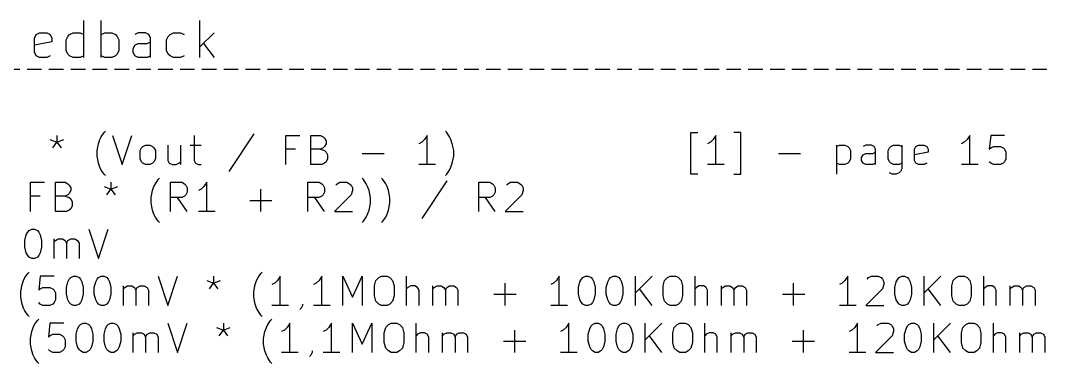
# Model space of a CAD drawing. Header units: millimetres. Extents: x 10 to 287, y -200 to -10.
# Drawn here: x 217.46 to 252.64, y -121.83 to -110.08 of the extents above; entities that cross this region are included whole.
import ezdxf

# ---------------------------------------------------------------- set-up
doc = ezdxf.new("R2010")
doc.units = ezdxf.units.MM
doc.linetypes.add('DASHED', pattern=[0.75, 0.5, -0.25])
doc.layers.add('LIGHTBLUE', color=172, linetype='CONTINUOUS')

msp = doc.modelspace()

# ---------------------------------------------------------------- linework, layer by layer
at = {"layer": 'LIGHTBLUE', "linetype": 'CONTINUOUS'}
for p, q in [((219.6328, -111.3462), (219.6328, -110.0762)), ((220.2375, -111.3462), (220.2375, -110.0762)), ((223.6241, -111.3462), (223.6241, -110.0762)), ((217.9395, -110.681), (217.9999, -110.56)), ((217.9395, -111.1648), (217.9395, -110.681)), ((218.5442, -110.8019), (217.9395, -110.9229)), ((217.9999, -110.56), (218.1209, -110.4996)), ((218.1209, -110.4996), (218.3628, -110.4996)), ((218.3628, -110.4996), (218.4837, -110.56)), ((218.4837, -110.56), (218.5442, -110.681)), ((218.5442, -110.681), (218.5442, -110.8019)), ((219.0281, -110.7415), (219.0885, -110.6205)), ((219.0281, -111.1043), (219.0281, -110.7415)), ((219.0885, -110.6205), (219.149, -110.56)), ((219.149, -110.56), (219.27, -110.4996)), ((219.27, -110.4996), (219.5119, -110.4996)), ((219.5119, -110.4996), (219.6328, -110.56)), ((220.2375, -110.56), (220.3585, -110.4996)), ((220.3585, -110.4996), (220.6004, -110.4996)), ((220.6004, -110.4996), (220.7213, -110.56)), ((220.7213, -110.56), (220.7818, -110.6205)), ((220.7818, -110.6205), (220.8423, -110.7415)), ((220.8423, -110.7415), (220.8423, -111.1043)), ((221.5075, -110.4996), (221.3865, -110.56)), ((221.7494, -110.4996), (221.5075, -110.4996)), ((221.8703, -110.56), (221.7494, -110.4996)), ((221.8099, -110.8624), (221.9308, -110.8019)), ((221.9308, -110.681), (221.8703, -110.56)), ((221.9308, -111.3462), (221.9308, -110.681)), ((222.4751, -110.7415), (222.5355, -110.6205)), ((222.4751, -111.1043), (222.4751, -110.7415)), ((222.5355, -110.6205), (222.596, -110.56)), ((222.596, -110.56), (222.717, -110.4996)), ((222.717, -110.4996), (222.9589, -110.4996)), ((222.9589, -110.4996), (223.0798, -110.56)), ((224.1079, -110.4996), (223.6241, -110.9834)), ((219.0885, -111.2253), (219.0281, -111.1043)), ((220.8423, -111.1043), (220.7818, -111.2253)), ((221.3261, -111.0438), (221.3865, -110.9229)), ((221.3261, -111.1648), (221.3261, -111.0438)), ((221.3865, -110.9229), (221.5075, -110.8624)), ((221.5075, -110.8624), (221.8099, -110.8624)), ((222.5355, -111.2253), (222.4751, -111.1043)), ((223.7451, -110.8624), (224.1079, -111.3462)), ((217.9999, -111.2858), (217.9395, -111.1648)), ((218.1209, -111.3462), (217.9999, -111.2858)), ((218.3628, -111.3462), (218.1209, -111.3462)), ((218.4837, -111.2858), (218.3628, -111.3462)), ((219.149, -111.2858), (219.0885, -111.2253)), ((219.27, -111.3462), (219.149, -111.2858)), ((219.5119, -111.3462), (219.27, -111.3462)), ((219.6328, -111.2858), (219.5119, -111.3462)), ((220.3585, -111.3462), (220.2375, -111.2858)), ((220.6004, -111.3462), (220.3585, -111.3462)), ((220.7213, -111.2858), (220.6004, -111.3462)), ((220.7818, -111.2253), (220.7213, -111.2858)), ((221.3865, -111.2858), (221.3261, -111.1648)), ((221.5075, -111.3462), (221.3865, -111.2858)), ((221.8099, -111.3462), (221.5075, -111.3462)), ((221.9308, -111.2858), (221.8099, -111.3462)), ((222.596, -111.2858), (222.5355, -111.2253)), ((222.717, -111.3462), (222.596, -111.2858)), ((222.9589, -111.3462), (222.717, -111.3462)), ((223.0798, -111.2858), (222.9589, -111.3462)), ((220.2355, -114.0595), (220.3307, -113.9166)), ((220.3307, -113.9166), (220.3784, -113.869)), ((225.4736, -113.9643), (224.6165, -115.25)), ((232.0926, -113.9166), (232.045, -113.869)), ((232.1879, -114.0595), (232.0926, -113.9166)), ((240.4736, -115.3452), (240.4736, -113.9166)), ((240.4736, -113.9166), (240.7117, -113.9166)), ((242.1879, -113.9166), (241.9498, -113.9166)), ((242.1879, -115.3452), (242.1879, -113.9166)), ((218.4736, -114.1547), (218.7117, -114.25)), ((218.5688, -114.4404), (218.7117, -114.25)), ((218.7117, -114.0119), (218.7117, -114.25)), ((218.7117, -114.25), (218.9498, -114.1547)), ((218.7117, -114.25), (218.8546, -114.4404)), ((220.0926, -114.5357), (220.1403, -114.2976)), ((220.1403, -114.2976), (220.1879, -114.1547)), ((220.1879, -114.1547), (220.2355, -114.0595)), ((220.6165, -114.0119), (220.9498, -115.0119)), ((220.9498, -115.0119), (221.2832, -114.0119)), ((223.426, -114.0119), (223.426, -114.869)), ((226.5688, -115.0119), (226.5688, -114.0119)), ((226.5688, -114.0119), (227.045, -114.0119)), ((227.4259, -115.0119), (227.4259, -114.0119)), ((227.4259, -114.0119), (227.7593, -114.0119)), ((227.7593, -114.0119), (227.8545, -114.0595)), ((227.8545, -114.0595), (227.9021, -114.1071)), ((227.9021, -114.1071), (227.9498, -114.2023)), ((227.9498, -114.2976), (227.9021, -114.3928)), ((227.9498, -114.2023), (227.9498, -114.2976)), ((231.2355, -114.25), (231.1402, -114.2976)), ((231.3307, -114.1547), (231.2355, -114.25)), ((231.4259, -114.0119), (231.3307, -114.1547)), ((231.4259, -115.0119), (231.4259, -114.0119)), ((232.2355, -114.1547), (232.1879, -114.0595)), ((232.2831, -114.2976), (232.2355, -114.1547)), ((232.3307, -114.5357), (232.2831, -114.2976)), ((241.1403, -114.25), (241.045, -114.2976)), ((241.2355, -114.1547), (241.1403, -114.25)), ((241.3307, -114.0119), (241.2355, -114.1547)), ((241.3307, -115.0119), (241.3307, -114.0119)), ((249.8547, -114.25), (249.7594, -114.2976)), ((249.9499, -114.1547), (249.8547, -114.25)), ((250.0451, -114.0119), (249.9499, -114.1547)), ((250.0451, -115.0119), (250.0451, -114.0119)), ((250.7594, -114.0119), (250.7118, -114.4881)), ((251.2356, -114.0119), (250.7594, -114.0119)), ((220.0926, -114.7262), (220.0926, -114.5357)), ((221.5688, -114.5357), (221.6164, -114.4404)), ((221.5688, -114.8214), (221.5688, -114.5357)), ((221.6164, -114.4404), (221.6641, -114.3928)), ((221.6641, -114.3928), (221.7593, -114.3452)), ((221.7593, -114.3452), (221.9022, -114.3452)), ((221.9022, -114.3452), (221.9974, -114.3928)), ((221.9974, -114.3928), (222.045, -114.4404)), ((222.045, -114.4404), (222.0926, -114.5357)), ((222.0926, -114.5357), (222.0926, -114.8214)), ((222.5212, -114.3452), (222.5212, -114.869)), ((222.9498, -114.3452), (222.9498, -115.0119)), ((223.2832, -114.3452), (223.6641, -114.3452)), ((226.9022, -114.4881), (226.5688, -114.4881)), ((227.7593, -114.4881), (227.4259, -114.4881)), ((227.8545, -114.4404), (227.7593, -114.4881)), ((227.7593, -114.4881), (227.9021, -114.5357)), ((227.9021, -114.3928), (227.8545, -114.4404)), ((227.9021, -114.5357), (227.9498, -114.5833)), ((227.9498, -114.5833), (227.9974, -114.6785)), ((229.1878, -114.6309), (229.9498, -114.6309)), ((232.3307, -114.7262), (232.3307, -114.5357)), ((243.4736, -114.6309), (244.2356, -114.6309)), ((245.4736, -114.3452), (245.4736, -115.3452)), ((245.4736, -114.3928), (245.5689, -114.3452)), ((245.5689, -114.3452), (245.7594, -114.3452)), ((245.7594, -114.3452), (245.8546, -114.3928)), ((245.8546, -114.3928), (245.9022, -114.4404)), ((245.9022, -114.4404), (245.9498, -114.5357)), ((245.9498, -114.5357), (245.9498, -114.8214)), ((246.4737, -114.3452), (246.3784, -114.3928)), ((246.3784, -114.6785), (246.4737, -114.6309)), ((246.6642, -114.3452), (246.4737, -114.3452)), ((246.4737, -114.6309), (246.7118, -114.6309)), ((246.7594, -114.3928), (246.6642, -114.3452)), ((246.7118, -114.6309), (246.807, -114.5833)), ((246.807, -114.4881), (246.7594, -114.3928)), ((246.807, -115.0119), (246.807, -114.4881)), ((247.2356, -114.5357), (247.2832, -114.4404)), ((247.2356, -114.8214), (247.2356, -114.5357)), ((247.2832, -114.4404), (247.3309, -114.3928)), ((247.3309, -114.3928), (247.4261, -114.3452)), ((247.4261, -114.3452), (247.6166, -114.3452)), ((247.6166, -114.3452), (247.7118, -114.3928)), ((247.7118, -114.3452), (247.7118, -115.1547)), ((248.1404, -114.4881), (248.188, -114.3928)), ((248.1404, -114.869), (248.1404, -114.4881)), ((248.6166, -114.5833), (248.1404, -114.6785)), ((248.188, -114.3928), (248.2833, -114.3452)), ((248.2833, -114.3452), (248.4738, -114.3452)), ((248.4738, -114.3452), (248.569, -114.3928)), ((248.569, -114.3928), (248.6166, -114.4881)), ((248.6166, -114.4881), (248.6166, -114.5833)), ((250.7118, -114.4881), (250.7594, -114.4404)), ((250.7594, -114.4404), (250.8547, -114.3928)), ((250.8547, -114.3928), (251.0928, -114.3928)), ((251.0928, -114.3928), (251.188, -114.4404)), ((251.188, -114.4404), (251.2356, -114.4881)), ((251.2356, -114.4881), (251.2833, -114.5833)), ((251.2833, -114.5833), (251.2833, -114.8214)), ((220.1403, -114.9643), (220.0926, -114.7262)), ((220.1879, -115.1071), (220.1403, -114.9643)), ((221.6164, -114.9166), (221.5688, -114.8214)), ((221.6641, -114.9643), (221.6164, -114.9166)), ((221.7593, -115.0119), (221.6641, -114.9643)), ((221.9022, -115.0119), (221.7593, -115.0119)), ((221.9974, -114.9643), (221.9022, -115.0119)), ((222.045, -114.9166), (221.9974, -114.9643)), ((222.0926, -114.8214), (222.045, -114.9166)), ((222.5212, -114.869), (222.5689, -114.9643)), ((222.5689, -114.9643), (222.6641, -115.0119)), ((222.6641, -115.0119), (222.807, -115.0119)), ((222.807, -115.0119), (222.9022, -114.9643)), ((222.9022, -114.9643), (222.9498, -114.9166)), ((223.426, -114.869), (223.4737, -114.9643)), ((223.4737, -114.9643), (223.5689, -115.0119)), ((223.5689, -115.0119), (223.6641, -115.0119)), ((227.8069, -115.0119), (227.4259, -115.0119)), ((227.9021, -114.9643), (227.8069, -115.0119)), ((227.9498, -114.9166), (227.9021, -114.9643)), ((227.9974, -114.8214), (227.9498, -114.9166)), ((227.9974, -114.6785), (227.9974, -114.8214)), ((231.7117, -115.0119), (231.1402, -115.0119)), ((232.2355, -115.1071), (232.2831, -114.9643)), ((232.2831, -114.9643), (232.3307, -114.7262)), ((241.6165, -115.0119), (241.045, -115.0119)), ((245.5689, -115.0119), (245.4736, -114.9643)), ((245.7594, -115.0119), (245.5689, -115.0119)), ((245.8546, -114.9643), (245.7594, -115.0119)), ((245.9022, -114.9166), (245.8546, -114.9643)), ((245.9498, -114.8214), (245.9022, -114.9166)), ((246.3308, -114.7738), (246.3784, -114.6785)), ((246.3308, -114.869), (246.3308, -114.7738)), ((246.3784, -114.9643), (246.3308, -114.869)), ((246.4737, -115.0119), (246.3784, -114.9643)), ((246.7118, -115.0119), (246.4737, -115.0119)), ((246.807, -114.9643), (246.7118, -115.0119)), ((247.2832, -114.9166), (247.2356, -114.8214)), ((247.3309, -114.9643), (247.2832, -114.9166)), ((247.4261, -115.0119), (247.3309, -114.9643)), ((247.6166, -115.0119), (247.4261, -115.0119)), ((247.7118, -114.9643), (247.6166, -115.0119)), ((248.188, -114.9643), (248.1404, -114.869)), ((248.2833, -115.0119), (248.188, -114.9643)), ((248.4738, -115.0119), (248.2833, -115.0119)), ((248.569, -114.9643), (248.4738, -115.0119)), ((250.3309, -115.0119), (249.7594, -115.0119)), ((250.7594, -114.9643), (250.7118, -114.9166)), ((250.8547, -115.0119), (250.7594, -114.9643)), ((251.0928, -115.0119), (250.8547, -115.0119)), ((251.188, -114.9643), (251.0928, -115.0119)), ((251.2356, -114.9166), (251.188, -114.9643)), ((251.2833, -114.8214), (251.2356, -114.9166)), ((220.2355, -115.2023), (220.1879, -115.1071)), ((220.3307, -115.3452), (220.2355, -115.2023)), ((220.3784, -115.3928), (220.3307, -115.3452)), ((232.045, -115.3928), (232.0926, -115.3452)), ((232.0926, -115.3452), (232.1879, -115.2023)), ((232.1879, -115.2023), (232.2355, -115.1071)), ((240.7117, -115.3452), (240.4736, -115.3452)), ((241.9498, -115.3452), (242.1879, -115.3452)), ((247.3785, -115.3452), (247.2832, -115.2976)), ((247.5213, -115.3452), (247.3785, -115.3452)), ((247.6166, -115.2976), (247.5213, -115.3452)), ((247.6642, -115.25), (247.6166, -115.2976)), ((247.7118, -115.1547), (247.6642, -115.25)), ((217.8069, -116.6218), (217.8069, -115.6218)), ((217.8069, -115.6218), (218.2831, -115.6218)), ((218.664, -116.6218), (218.664, -115.6218)), ((218.664, -115.6218), (218.9974, -115.6218)), ((218.9974, -115.6218), (219.0926, -115.6694)), ((219.0926, -115.6694), (219.1402, -115.717)), ((219.1402, -115.717), (219.1879, -115.8122)), ((220.5688, -115.6218), (220.5688, -115.8599)), ((222.045, -115.7646), (222.0926, -115.6694)), ((222.0926, -115.6694), (222.1878, -115.5265)), ((222.1878, -115.5265), (222.2355, -115.4789)), ((222.6164, -116.6218), (222.6164, -115.6218)), ((222.6164, -115.6218), (222.9974, -115.6218)), ((222.9974, -115.6218), (223.0926, -115.6694)), ((223.0926, -115.6694), (223.1403, -115.717)), ((223.1403, -115.717), (223.1879, -115.8122)), ((223.8545, -115.6218), (223.7593, -115.7646)), ((223.8545, -116.6218), (223.8545, -115.6218)), ((227.3307, -116.6218), (227.3307, -115.6218)), ((227.3307, -115.6218), (227.7117, -115.6218)), ((227.7117, -115.6218), (227.8069, -115.6694)), ((227.8069, -115.6694), (227.8546, -115.717)), ((227.8546, -115.717), (227.9022, -115.8122)), ((228.2831, -115.717), (228.3307, -115.6694)), ((228.3307, -115.6694), (228.426, -115.6218)), ((228.426, -115.6218), (228.6641, -115.6218)), ((228.6641, -115.6218), (228.7593, -115.6694)), ((228.7593, -115.6694), (228.8069, -115.717)), ((228.8069, -115.717), (228.8546, -115.8122)), ((229.2355, -115.5265), (229.1879, -115.4789)), ((229.3308, -115.6694), (229.2355, -115.5265)), ((229.3784, -115.7646), (229.3308, -115.6694)), ((229.9022, -115.5265), (229.8546, -115.4789)), ((229.9975, -115.6694), (229.9022, -115.5265)), ((230.0451, -115.7646), (229.9975, -115.6694)), ((232.0927, -115.5742), (231.2356, -116.8599)), ((233.1879, -116.6218), (233.1879, -115.6218)), ((233.1879, -115.6218), (233.5689, -115.6218)), ((233.5689, -115.6218), (233.6641, -115.6694)), ((233.6641, -115.6694), (233.7118, -115.717)), ((233.7118, -115.717), (233.7594, -115.8122)), ((234.1403, -115.717), (234.1879, -115.6694)), ((234.1879, -115.6694), (234.2832, -115.6218)), ((234.2832, -115.6218), (234.5213, -115.6218)), ((234.5213, -115.6218), (234.6165, -115.6694)), ((234.6165, -115.6694), (234.6641, -115.717)), ((234.6641, -115.717), (234.7118, -115.8122)), ((219.0926, -116.0503), (218.9974, -116.098)), ((219.1402, -116.0027), (219.0926, -116.0503)), ((219.1879, -115.9075), (219.1402, -116.0027)), ((219.1879, -115.8122), (219.1879, -115.9075)), ((220.3307, -115.7646), (220.5688, -115.8599)), ((220.4259, -116.0503), (220.5688, -115.8599)), ((220.5688, -115.8599), (220.8069, -115.7646)), ((220.5688, -115.8599), (220.7117, -116.0503)), ((221.9497, -116.1456), (221.9974, -115.9075)), ((221.9974, -115.9075), (222.045, -115.7646)), ((223.1403, -116.0503), (223.0926, -116.098)), ((223.1879, -115.9551), (223.1403, -116.0503)), ((223.1879, -115.8122), (223.1879, -115.9551)), ((223.6641, -115.8599), (223.5688, -115.9075)), ((223.7593, -115.7646), (223.6641, -115.8599)), ((225.7117, -116.6218), (225.7117, -115.8599)), ((227.8546, -116.0503), (227.8069, -116.098)), ((227.9022, -115.9551), (227.8546, -116.0503)), ((227.9022, -115.8122), (227.9022, -115.9551)), ((228.8069, -116.0503), (228.2355, -116.6218)), ((228.8546, -115.9075), (228.8069, -116.0503)), ((228.8546, -115.8122), (228.8546, -115.9075)), ((229.426, -115.9075), (229.3784, -115.7646)), ((229.4736, -116.1456), (229.426, -115.9075)), ((230.0927, -115.9075), (230.0451, -115.7646)), ((230.1403, -116.1456), (230.0927, -115.9075)), ((233.7118, -116.0503), (233.6641, -116.098)), ((233.7594, -115.9551), (233.7118, -116.0503)), ((233.7594, -115.8122), (233.7594, -115.9551)), ((234.6641, -116.0503), (234.0927, -116.6218)), ((234.7118, -115.9075), (234.6641, -116.0503)), ((234.7118, -115.8122), (234.7118, -115.9075)), ((218.1403, -116.098), (217.8069, -116.098)), ((218.9974, -116.098), (218.664, -116.098)), ((218.9974, -116.098), (219.1402, -116.1456)), ((219.1402, -116.1456), (219.1879, -116.1932)), ((219.1879, -116.1932), (219.2355, -116.2884)), ((219.2355, -116.4313), (219.1879, -116.5265)), ((219.2355, -116.2884), (219.2355, -116.4313)), ((221.9497, -116.3361), (221.9497, -116.1456)), ((221.9974, -116.5742), (221.9497, -116.3361)), ((222.9974, -116.1456), (222.6164, -116.1456)), ((223.1879, -116.6218), (222.8545, -116.1456)), ((223.0926, -116.098), (222.9974, -116.1456)), ((225.3307, -116.2408), (226.0927, -116.2408)), ((227.7117, -116.1456), (227.3307, -116.1456)), ((227.9022, -116.6218), (227.5688, -116.1456)), ((227.8069, -116.098), (227.7117, -116.1456)), ((229.426, -116.5742), (229.4736, -116.3361)), ((229.4736, -116.3361), (229.4736, -116.1456)), ((230.0927, -116.5742), (230.1403, -116.3361)), ((230.1403, -116.3361), (230.1403, -116.1456)), ((233.5689, -116.1456), (233.1879, -116.1456)), ((233.7594, -116.6218), (233.426, -116.1456)), ((233.6641, -116.098), (233.5689, -116.1456)), ((219.045, -116.6218), (218.664, -116.6218)), ((219.1402, -116.5742), (219.045, -116.6218)), ((219.1879, -116.5265), (219.1402, -116.5742)), ((222.045, -116.717), (221.9974, -116.5742)), ((222.0926, -116.8122), (222.045, -116.717)), ((224.1403, -116.6218), (223.5688, -116.6218)), ((228.2355, -116.6218), (228.8546, -116.6218)), ((229.3308, -116.8122), (229.3784, -116.717)), ((229.3784, -116.717), (229.426, -116.5742)), ((229.9975, -116.8122), (230.0451, -116.717)), ((230.0451, -116.717), (230.0927, -116.5742)), ((234.0927, -116.6218), (234.7118, -116.6218)), ((222.1878, -116.9551), (222.0926, -116.8122)), ((222.2355, -117.0027), (222.1878, -116.9551)), ((229.1879, -117.0027), (229.2355, -116.9551)), ((229.2355, -116.9551), (229.3308, -116.8122)), ((229.8546, -117.0027), (229.9022, -116.9551)), ((229.9022, -116.9551), (229.9975, -116.8122)), ((217.6164, -117.6126), (217.664, -117.4221)), ((217.664, -117.4221), (217.7117, -117.3269)), ((217.7117, -117.3269), (217.7593, -117.2793)), ((217.7593, -117.2793), (217.8545, -117.2317)), ((217.8545, -117.2317), (217.9498, -117.2317)), ((217.9498, -117.2317), (218.045, -117.2793)), ((218.045, -117.2793), (218.0926, -117.3269)), ((218.0926, -117.3269), (218.1402, -117.4221)), ((218.1402, -117.4221), (218.1879, -117.6126)), ((219.8069, -117.2317), (220.1402, -118.2317)), ((220.1402, -118.2317), (220.4736, -117.2317)), ((217.6164, -117.8507), (217.6164, -117.6126)), ((218.1879, -117.6126), (218.1879, -117.8507)), ((218.6164, -118.2317), (218.6164, -117.565)), ((218.6164, -117.6602), (218.6641, -117.6126)), ((218.6641, -117.6126), (218.7593, -117.565)), ((218.7593, -117.565), (218.9022, -117.565)), ((218.9022, -117.565), (218.9974, -117.6126)), ((218.9974, -117.6126), (219.045, -117.7079)), ((219.045, -117.7079), (219.0926, -117.6126)), ((219.045, -117.7079), (219.045, -118.2317)), ((219.0926, -117.6126), (219.1879, -117.565)), ((219.1879, -117.565), (219.3307, -117.565)), ((219.3307, -117.565), (219.426, -117.6126)), ((219.426, -117.6126), (219.4736, -117.7079)), ((219.4736, -117.7079), (219.4736, -118.2317)), ((217.664, -118.0412), (217.6164, -117.8507)), ((217.7117, -118.1364), (217.664, -118.0412)), ((217.7593, -118.1841), (217.7117, -118.1364)), ((217.8545, -118.2317), (217.7593, -118.1841)), ((218.045, -118.1841), (217.9498, -118.2317)), ((218.0926, -118.1364), (218.045, -118.1841)), ((218.1402, -118.0412), (218.0926, -118.1364)), ((218.1879, -117.8507), (218.1402, -118.0412)), ((217.9498, -118.2317), (217.8545, -118.2317)), ((217.5688, -118.9844), (217.6164, -118.8892)), ((217.6164, -118.8892), (217.7116, -118.7463)), ((217.7116, -118.7463), (217.7593, -118.6987)), ((218.1402, -118.8416), (218.0926, -119.3178)), ((218.6164, -118.8416), (218.1402, -118.8416)), ((219.1403, -118.9368), (219.1879, -118.8892)), ((219.1879, -118.8892), (219.2831, -118.8416)), ((219.2831, -118.8416), (219.3784, -118.8416)), ((219.3784, -118.8416), (219.4736, -118.8892)), ((219.4736, -118.8892), (219.5212, -118.9368)), ((220.0927, -118.9368), (220.1403, -118.8892)), ((220.1403, -118.8892), (220.2355, -118.8416)), ((220.2355, -118.8416), (220.3308, -118.8416)), ((220.3308, -118.8416), (220.426, -118.8892)), ((220.426, -118.8892), (220.4736, -118.9368)), ((222.1879, -118.8416), (222.5212, -119.8416)), ((222.5212, -119.8416), (222.8546, -118.8416)), ((224.0926, -118.8416), (224.0926, -119.0797)), ((225.5688, -118.9844), (225.6164, -118.8892)), ((225.6164, -118.8892), (225.7116, -118.7463)), ((225.7116, -118.7463), (225.7593, -118.6987)), ((226.3783, -118.8416), (226.2831, -118.9844)), ((226.3783, -119.8416), (226.3783, -118.8416)), ((227.8069, -118.8416), (227.7117, -118.9844)), ((227.8069, -119.8416), (227.8069, -118.8416)), ((228.5212, -119.8416), (228.5212, -118.8416)), ((228.5212, -118.8416), (228.8546, -119.5559)), ((228.8546, -119.5559), (229.1879, -118.8416)), ((229.1879, -118.8416), (229.1879, -119.8416)), ((229.6641, -118.9844), (229.7594, -118.8892)), ((229.7594, -118.8892), (229.8546, -118.8416)), ((229.8546, -118.8416), (230.0451, -118.8416)), ((230.0451, -118.8416), (230.1403, -118.8892)), ((230.1403, -118.8892), (230.2356, -118.9844)), ((230.7117, -119.8416), (230.7117, -118.8416)), ((235.9498, -118.8416), (235.8546, -118.9844)), ((235.9498, -119.8416), (235.9498, -118.8416)), ((236.7118, -118.9368), (236.7594, -118.8892)), ((236.7594, -118.8892), (236.8546, -118.8416)), ((236.8546, -118.8416), (236.9499, -118.8416)), ((236.9499, -118.8416), (237.0451, -118.8892)), ((237.0451, -118.8892), (237.0927, -118.9368)), ((237.6642, -118.9368), (237.7118, -118.8892)), ((237.7118, -118.8892), (237.807, -118.8416)), ((237.807, -118.8416), (237.9023, -118.8416)), ((237.9023, -118.8416), (237.9975, -118.8892)), ((237.9975, -118.8892), (238.0451, -118.9368)), ((238.5689, -119.8416), (238.5689, -118.8416)), ((239.1404, -118.8416), (238.5689, -119.413)), ((239.5689, -118.9844), (239.6642, -118.8892)), ((239.6642, -118.8892), (239.7594, -118.8416)), ((239.7594, -118.8416), (239.9499, -118.8416)), ((239.9499, -118.8416), (240.0451, -118.8892)), ((240.0451, -118.8892), (240.1404, -118.9844)), ((240.6165, -119.8416), (240.6165, -118.8416)), ((245.8546, -118.8416), (245.7594, -118.9844)), ((245.8546, -119.8416), (245.8546, -118.8416)), ((246.5213, -118.9368), (246.5689, -118.8892)), ((246.5689, -118.8892), (246.6642, -118.8416)), ((246.6642, -118.8416), (246.9023, -118.8416)), ((246.9023, -118.8416), (246.9975, -118.8892)), ((246.9975, -118.8892), (247.0451, -118.9368)), ((247.569, -118.9368), (247.6166, -118.8892)), ((247.6166, -118.8892), (247.7118, -118.8416)), ((247.7118, -118.8416), (247.8071, -118.8416)), ((247.8071, -118.8416), (247.9023, -118.8892)), ((247.9023, -118.8892), (247.9499, -118.9368)), ((248.4737, -119.8416), (248.4737, -118.8416)), ((249.0452, -118.8416), (248.4737, -119.413)), ((249.4737, -118.9844), (249.569, -118.8892)), ((249.569, -118.8892), (249.6642, -118.8416)), ((249.6642, -118.8416), (249.8547, -118.8416)), ((249.8547, -118.8416), (249.9499, -118.8892)), ((249.9499, -118.8892), (250.0452, -118.9844)), ((250.5213, -119.8416), (250.5213, -118.8416)), ((217.4735, -119.3654), (217.5212, -119.1273)), ((217.5212, -119.1273), (217.5688, -118.9844)), ((218.1402, -119.2701), (218.2355, -119.2225)), ((218.2355, -119.2225), (218.4736, -119.2225)), ((218.4736, -119.2225), (218.5688, -119.2701)), ((219.045, -119.2225), (219.0926, -119.032)), ((219.045, -119.4606), (219.045, -119.2225)), ((219.0926, -119.032), (219.1403, -118.9368)), ((219.5212, -118.9368), (219.5688, -119.032)), ((219.5688, -119.032), (219.6165, -119.2225)), ((219.6165, -119.2225), (219.6165, -119.4606)), ((219.9974, -119.2225), (220.045, -119.032)), ((219.9974, -119.4606), (219.9974, -119.2225)), ((220.045, -119.032), (220.0927, -118.9368)), ((220.4736, -118.9368), (220.5212, -119.032)), ((220.5212, -119.032), (220.5689, -119.2225)), ((220.5689, -119.2225), (220.5689, -119.4606)), ((220.9974, -119.8416), (220.9974, -119.1749)), ((220.9974, -119.2701), (221.0451, -119.2225)), ((221.0451, -119.2225), (221.1403, -119.1749)), ((221.1403, -119.1749), (221.2832, -119.1749)), ((221.2832, -119.1749), (221.3784, -119.2225)), ((221.3784, -119.2225), (221.426, -119.3178)), ((221.426, -119.3178), (221.4736, -119.2225)), ((221.4736, -119.2225), (221.5689, -119.1749)), ((221.5689, -119.1749), (221.7117, -119.1749)), ((221.7117, -119.1749), (221.807, -119.2225)), ((221.807, -119.2225), (221.8546, -119.3178)), ((223.8545, -118.9844), (224.0926, -119.0797)), ((223.9497, -119.2701), (224.0926, -119.0797)), ((224.0926, -119.0797), (224.3307, -118.9844)), ((224.0926, -119.0797), (224.2355, -119.2701)), ((225.4735, -119.3654), (225.5212, -119.1273)), ((225.5212, -119.1273), (225.5688, -118.9844)), ((226.1879, -119.0797), (226.0926, -119.1273)), ((226.2831, -118.9844), (226.1879, -119.0797)), ((227.6165, -119.0797), (227.5212, -119.1273)), ((227.7117, -118.9844), (227.6165, -119.0797)), ((229.6165, -119.1749), (229.6641, -118.9844)), ((229.6165, -119.5082), (229.6165, -119.1749)), ((230.2356, -118.9844), (230.2832, -119.1749)), ((230.2832, -119.1749), (230.2832, -119.5082)), ((230.7594, -119.2225), (230.7117, -119.2701)), ((230.8546, -119.1749), (230.7594, -119.2225)), ((230.9975, -119.1749), (230.8546, -119.1749)), ((231.0927, -119.2225), (230.9975, -119.1749)), ((231.1403, -119.3178), (231.0927, -119.2225)), ((231.6165, -119.8416), (231.6165, -119.1749)), ((231.6165, -119.2701), (231.6642, -119.2225)), ((231.6642, -119.2225), (231.7594, -119.1749)), ((231.7594, -119.1749), (231.9023, -119.1749)), ((231.9023, -119.1749), (231.9975, -119.2225)), ((231.9975, -119.2225), (232.0451, -119.3178)), ((232.0451, -119.3178), (232.0927, -119.2225)), ((232.0927, -119.2225), (232.188, -119.1749)), ((232.188, -119.1749), (232.3308, -119.1749)), ((232.3308, -119.1749), (232.4261, -119.2225)), ((232.4261, -119.2225), (232.4737, -119.3178)), ((234.0927, -119.8416), (234.0927, -119.0797)), ((235.7594, -119.0797), (235.6641, -119.1273)), ((235.8546, -118.9844), (235.7594, -119.0797)), ((236.6165, -119.2225), (236.6641, -119.032)), ((236.6165, -119.4606), (236.6165, -119.2225)), ((236.6641, -119.032), (236.7118, -118.9368)), ((237.0927, -118.9368), (237.1403, -119.032)), ((237.1403, -119.032), (237.188, -119.2225)), ((237.188, -119.2225), (237.188, -119.4606)), ((237.5689, -119.2225), (237.6165, -119.032)), ((237.5689, -119.4606), (237.5689, -119.2225)), ((237.6165, -119.032), (237.6642, -118.9368)), ((238.0451, -118.9368), (238.0927, -119.032)), ((238.0927, -119.032), (238.1404, -119.2225)), ((238.1404, -119.2225), (238.1404, -119.4606)), ((239.5213, -119.1749), (239.5689, -118.9844)), ((239.5213, -119.5082), (239.5213, -119.1749)), ((240.1404, -118.9844), (240.188, -119.1749)), ((240.188, -119.1749), (240.188, -119.5082)), ((240.6642, -119.2225), (240.6165, -119.2701)), ((240.7594, -119.1749), (240.6642, -119.2225)), ((240.9023, -119.1749), (240.7594, -119.1749)), ((240.9975, -119.2225), (240.9023, -119.1749)), ((241.0451, -119.3178), (240.9975, -119.2225)), ((241.5213, -119.8416), (241.5213, -119.1749)), ((241.5213, -119.2701), (241.569, -119.2225)), ((241.569, -119.2225), (241.6642, -119.1749)), ((241.6642, -119.1749), (241.8071, -119.1749)), ((241.8071, -119.1749), (241.9023, -119.2225)), ((241.9023, -119.2225), (241.9499, -119.3178)), ((241.9499, -119.3178), (241.9975, -119.2225)), ((241.9975, -119.2225), (242.0928, -119.1749)), ((242.0928, -119.1749), (242.2356, -119.1749)), ((242.2356, -119.1749), (242.3309, -119.2225)), ((242.3309, -119.2225), (242.3785, -119.3178)), ((243.9975, -119.8416), (243.9975, -119.0797)), ((245.6642, -119.0797), (245.5689, -119.1273)), ((245.7594, -118.9844), (245.6642, -119.0797)), ((247.0451, -118.9368), (247.0928, -119.032)), ((247.0928, -119.1273), (247.0451, -119.2701)), ((247.0928, -119.032), (247.0928, -119.1273)), ((247.4737, -119.2225), (247.5213, -119.032)), ((247.4737, -119.4606), (247.4737, -119.2225)), ((247.5213, -119.032), (247.569, -118.9368)), ((247.9499, -118.9368), (247.9975, -119.032)), ((247.9975, -119.032), (248.0452, -119.2225)), ((248.0452, -119.2225), (248.0452, -119.4606)), ((249.4261, -119.1749), (249.4737, -118.9844)), ((249.4261, -119.5082), (249.4261, -119.1749)), ((250.0452, -118.9844), (250.0928, -119.1749)), ((250.0928, -119.1749), (250.0928, -119.5082)), ((250.569, -119.2225), (250.5213, -119.2701)), ((250.6642, -119.1749), (250.569, -119.2225)), ((250.8071, -119.1749), (250.6642, -119.1749)), ((250.9023, -119.2225), (250.8071, -119.1749)), ((250.9499, -119.3178), (250.9023, -119.2225)), ((251.4261, -119.8416), (251.4261, -119.1749)), ((251.4261, -119.2701), (251.4738, -119.2225)), ((251.4738, -119.2225), (251.569, -119.1749)), ((251.569, -119.1749), (251.7119, -119.1749)), ((251.7119, -119.1749), (251.8071, -119.2225)), ((251.8071, -119.2225), (251.8547, -119.3178)), ((251.8547, -119.3178), (251.9023, -119.2225)), ((251.9023, -119.2225), (251.9976, -119.1749)), ((251.9976, -119.1749), (252.1404, -119.1749)), ((252.1404, -119.1749), (252.2357, -119.2225)), ((252.2357, -119.2225), (252.2833, -119.3178)), ((217.4735, -119.5559), (217.4735, -119.3654)), ((217.5212, -119.794), (217.4735, -119.5559)), ((218.0926, -119.3178), (218.1402, -119.2701)), ((218.5688, -119.2701), (218.6164, -119.3178)), ((218.6164, -119.3178), (218.6641, -119.413)), ((218.6641, -119.413), (218.6641, -119.6511)), ((219.0926, -119.6511), (219.045, -119.4606)), ((219.6165, -119.4606), (219.5688, -119.6511)), ((220.045, -119.6511), (219.9974, -119.4606)), ((220.5689, -119.4606), (220.5212, -119.6511)), ((221.426, -119.3178), (221.426, -119.8416)), ((221.8546, -119.3178), (221.8546, -119.8416)), ((225.4735, -119.5559), (225.4735, -119.3654)), ((225.5212, -119.794), (225.4735, -119.5559)), ((229.6641, -119.6987), (229.6165, -119.5082)), ((230.2832, -119.5082), (230.2356, -119.6987)), ((231.1403, -119.8416), (231.1403, -119.3178)), ((232.0451, -119.3178), (232.0451, -119.8416)), ((232.4737, -119.3178), (232.4737, -119.8416)), ((233.7117, -119.4606), (234.4737, -119.4606)), ((236.6641, -119.6511), (236.6165, -119.4606)), ((237.188, -119.4606), (237.1403, -119.6511)), ((237.6165, -119.6511), (237.5689, -119.4606)), ((238.1404, -119.4606), (238.0927, -119.6511)), ((239.1404, -119.8416), (238.7118, -119.2701)), ((239.5689, -119.6987), (239.5213, -119.5082)), ((240.188, -119.5082), (240.1404, -119.6987)), ((241.0451, -119.8416), (241.0451, -119.3178)), ((241.9499, -119.3178), (241.9499, -119.8416)), ((242.3785, -119.3178), (242.3785, -119.8416)), ((243.6165, -119.4606), (244.3785, -119.4606)), ((247.0451, -119.2701), (246.4737, -119.8416)), ((247.5213, -119.6511), (247.4737, -119.4606)), ((248.0452, -119.4606), (247.9975, -119.6511)), ((249.0452, -119.8416), (248.6166, -119.2701)), ((249.4737, -119.6987), (249.4261, -119.5082)), ((250.0928, -119.5082), (250.0452, -119.6987)), ((250.9499, -119.8416), (250.9499, -119.3178)), ((251.8547, -119.3178), (251.8547, -119.8416)), ((252.2833, -119.3178), (252.2833, -119.8416)), ((217.5688, -119.9368), (217.5212, -119.794)), ((217.6164, -120.032), (217.5688, -119.9368)), ((218.1402, -119.794), (218.0926, -119.7463)), ((218.2355, -119.8416), (218.1402, -119.794)), ((218.4736, -119.8416), (218.2355, -119.8416)), ((218.5688, -119.794), (218.4736, -119.8416)), ((218.6164, -119.7463), (218.5688, -119.794)), ((218.6641, -119.6511), (218.6164, -119.7463)), ((219.1403, -119.7463), (219.0926, -119.6511)), ((219.1879, -119.794), (219.1403, -119.7463)), ((219.2831, -119.8416), (219.1879, -119.794)), ((219.3784, -119.8416), (219.2831, -119.8416)), ((219.4736, -119.794), (219.3784, -119.8416)), ((219.5212, -119.7463), (219.4736, -119.794)), ((219.5688, -119.6511), (219.5212, -119.7463)), ((220.0927, -119.7463), (220.045, -119.6511)), ((220.1403, -119.794), (220.0927, -119.7463)), ((220.2355, -119.8416), (220.1403, -119.794)), ((220.3308, -119.8416), (220.2355, -119.8416)), ((220.426, -119.794), (220.3308, -119.8416)), ((220.4736, -119.7463), (220.426, -119.794)), ((220.5212, -119.6511), (220.4736, -119.7463)), ((225.5688, -119.9368), (225.5212, -119.794)), ((225.6164, -120.032), (225.5688, -119.9368)), ((226.6641, -119.8416), (226.0926, -119.8416)), ((227.0926, -119.9368), (227.045, -119.9844)), ((227.1403, -119.8416), (227.0926, -119.9368)), ((227.1403, -119.794), (227.1403, -119.8416)), ((228.0927, -119.8416), (227.5212, -119.8416)), ((229.7594, -119.794), (229.6641, -119.6987)), ((229.8546, -119.8416), (229.7594, -119.794)), ((230.0451, -119.8416), (229.8546, -119.8416)), ((230.1403, -119.794), (230.0451, -119.8416)), ((230.2356, -119.6987), (230.1403, -119.794)), ((236.2356, -119.8416), (235.6641, -119.8416)), ((236.7118, -119.7463), (236.6641, -119.6511)), ((236.7594, -119.794), (236.7118, -119.7463)), ((236.8546, -119.8416), (236.7594, -119.794)), ((236.9499, -119.8416), (236.8546, -119.8416)), ((237.0451, -119.794), (236.9499, -119.8416)), ((237.0927, -119.7463), (237.0451, -119.794)), ((237.1403, -119.6511), (237.0927, -119.7463)), ((237.6642, -119.7463), (237.6165, -119.6511)), ((237.7118, -119.794), (237.6642, -119.7463)), ((237.807, -119.8416), (237.7118, -119.794)), ((237.9023, -119.8416), (237.807, -119.8416)), ((237.9975, -119.794), (237.9023, -119.8416)), ((238.0451, -119.7463), (237.9975, -119.794)), ((238.0927, -119.6511), (238.0451, -119.7463)), ((239.6642, -119.794), (239.5689, -119.6987)), ((239.7594, -119.8416), (239.6642, -119.794)), ((239.9499, -119.8416), (239.7594, -119.8416)), ((240.0451, -119.794), (239.9499, -119.8416)), ((240.1404, -119.6987), (240.0451, -119.794)), ((246.1404, -119.8416), (245.5689, -119.8416)), ((246.4737, -119.8416), (247.0928, -119.8416)), ((247.569, -119.7463), (247.5213, -119.6511)), ((247.6166, -119.794), (247.569, -119.7463)), ((247.7118, -119.8416), (247.6166, -119.794)), ((247.8071, -119.8416), (247.7118, -119.8416)), ((247.9023, -119.794), (247.8071, -119.8416)), ((247.9499, -119.7463), (247.9023, -119.794)), ((247.9975, -119.6511), (247.9499, -119.7463)), ((249.569, -119.794), (249.4737, -119.6987)), ((249.6642, -119.8416), (249.569, -119.794)), ((249.8547, -119.8416), (249.6642, -119.8416)), ((249.9499, -119.794), (249.8547, -119.8416)), ((250.0452, -119.6987), (249.9499, -119.794)), ((217.7116, -120.1749), (217.6164, -120.032)), ((217.7593, -120.2225), (217.7116, -120.1749)), ((225.7116, -120.1749), (225.6164, -120.032)), ((225.7593, -120.2225), (225.7116, -120.1749)), ((217.8545, -120.7372), (217.9021, -120.5943)), ((217.9021, -120.5943), (217.9497, -120.4991)), ((217.9497, -120.4991), (218.0449, -120.3562)), ((218.0449, -120.3562), (218.0926, -120.3086)), ((218.4735, -120.4515), (218.4259, -120.9277)), ((218.9497, -120.4515), (218.4735, -120.4515)), ((219.3783, -120.8324), (219.4259, -120.6419)), ((219.4259, -120.6419), (219.4736, -120.5467)), ((219.4736, -120.5467), (219.5212, -120.4991)), ((219.5212, -120.4991), (219.6164, -120.4515)), ((219.6164, -120.4515), (219.7117, -120.4515)), ((219.7117, -120.4515), (219.8069, -120.4991)), ((219.8069, -120.4991), (219.8545, -120.5467)), ((219.8545, -120.5467), (219.9021, -120.6419)), ((219.9021, -120.6419), (219.9498, -120.8324)), ((220.3307, -120.8324), (220.3783, -120.6419)), ((220.3783, -120.6419), (220.426, -120.5467)), ((220.426, -120.5467), (220.4736, -120.4991)), ((220.4736, -120.4991), (220.5688, -120.4515)), ((220.5688, -120.4515), (220.6641, -120.4515)), ((220.6641, -120.4515), (220.7593, -120.4991)), ((220.7593, -120.4991), (220.8069, -120.5467)), ((220.8069, -120.5467), (220.8545, -120.6419)), ((220.8545, -120.6419), (220.9022, -120.8324)), ((222.5212, -120.4515), (222.8545, -121.4515)), ((222.8545, -121.4515), (223.1879, -120.4515)), ((224.1878, -120.5943), (224.4259, -120.6896)), ((224.4259, -120.4515), (224.4259, -120.6896)), ((224.4259, -120.6896), (224.664, -120.5943)), ((225.8545, -120.7372), (225.9021, -120.5943)), ((225.9021, -120.5943), (225.9497, -120.4991)), ((225.9497, -120.4991), (226.0449, -120.3562)), ((226.0449, -120.3562), (226.0926, -120.3086)), ((226.6164, -120.5943), (226.5212, -120.6896)), ((226.7116, -120.4515), (226.6164, -120.5943)), ((226.7116, -121.4515), (226.7116, -120.4515)), ((228.045, -120.5943), (227.9498, -120.6896)), ((228.1402, -120.4515), (228.045, -120.5943)), ((228.1402, -121.4515), (228.1402, -120.4515)), ((228.8545, -121.4515), (228.8545, -120.4515)), ((228.8545, -120.4515), (229.1879, -121.1658)), ((229.1879, -121.1658), (229.5212, -120.4515)), ((229.5212, -120.4515), (229.5212, -121.4515)), ((229.9498, -120.7848), (229.9974, -120.5943)), ((229.9974, -120.5943), (230.0927, -120.4991)), ((230.0927, -120.4991), (230.1879, -120.4515)), ((230.1879, -120.4515), (230.3784, -120.4515)), ((230.3784, -120.4515), (230.4736, -120.4991)), ((230.4736, -120.4991), (230.5689, -120.5943)), ((230.5689, -120.5943), (230.6165, -120.7848)), ((231.045, -121.4515), (231.045, -120.4515)), ((236.1879, -120.5943), (236.0927, -120.6896)), ((236.2831, -120.4515), (236.1879, -120.5943)), ((236.2831, -121.4515), (236.2831, -120.4515)), ((236.9498, -120.8324), (236.9974, -120.6419)), ((236.9974, -120.6419), (237.0451, -120.5467)), ((237.0451, -120.5467), (237.0927, -120.4991)), ((237.0927, -120.4991), (237.1879, -120.4515)), ((237.1879, -120.4515), (237.2832, -120.4515)), ((237.2832, -120.4515), (237.3784, -120.4991)), ((237.3784, -120.4991), (237.426, -120.5467)), ((237.426, -120.5467), (237.4736, -120.6419)), ((237.4736, -120.6419), (237.5213, -120.8324)), ((237.9022, -120.8324), (237.9498, -120.6419)), ((237.9498, -120.6419), (237.9975, -120.5467)), ((237.9975, -120.5467), (238.0451, -120.4991)), ((238.0451, -120.4991), (238.1403, -120.4515)), ((238.1403, -120.4515), (238.2356, -120.4515)), ((238.2356, -120.4515), (238.3308, -120.4991)), ((238.3308, -120.4991), (238.3784, -120.5467)), ((238.3784, -120.5467), (238.426, -120.6419)), ((238.426, -120.6419), (238.4737, -120.8324)), ((238.9022, -121.4515), (238.9022, -120.4515)), ((239.4737, -120.4515), (238.9022, -121.0229)), ((239.8546, -120.7848), (239.9022, -120.5943)), ((239.9022, -120.5943), (239.9975, -120.4991)), ((239.9975, -120.4991), (240.0927, -120.4515)), ((240.0927, -120.4515), (240.2832, -120.4515)), ((240.2832, -120.4515), (240.3784, -120.4991)), ((240.3784, -120.4991), (240.4737, -120.5943)), ((240.4737, -120.5943), (240.5213, -120.7848)), ((240.9498, -121.4515), (240.9498, -120.4515)), ((246.0927, -120.5943), (245.9975, -120.6896)), ((246.1879, -120.4515), (246.0927, -120.5943)), ((246.1879, -121.4515), (246.1879, -120.4515)), ((246.8546, -120.5467), (246.9022, -120.4991)), ((246.9022, -120.4991), (246.9975, -120.4515)), ((246.9975, -120.4515), (247.2356, -120.4515)), ((247.2356, -120.4515), (247.3308, -120.4991)), ((247.3308, -120.4991), (247.3784, -120.5467)), ((247.3784, -120.5467), (247.4261, -120.6419)), ((247.4261, -120.6419), (247.4261, -120.7372)), ((247.807, -120.8324), (247.8546, -120.6419)), ((247.8546, -120.6419), (247.9023, -120.5467)), ((247.9023, -120.5467), (247.9499, -120.4991)), ((247.9499, -120.4991), (248.0451, -120.4515)), ((248.0451, -120.4515), (248.1404, -120.4515)), ((248.1404, -120.4515), (248.2356, -120.4991)), ((248.2356, -120.4991), (248.2832, -120.5467)), ((248.2832, -120.5467), (248.3308, -120.6419)), ((248.3308, -120.6419), (248.3785, -120.8324)), ((248.807, -121.4515), (248.807, -120.4515)), ((249.3785, -120.4515), (248.807, -121.0229)), ((249.7594, -120.7848), (249.807, -120.5943)), ((249.807, -120.5943), (249.9023, -120.4991)), ((249.9023, -120.4991), (249.9975, -120.4515)), ((249.9975, -120.4515), (250.188, -120.4515)), ((250.188, -120.4515), (250.2832, -120.4991)), ((250.2832, -120.4991), (250.3785, -120.5943)), ((250.3785, -120.5943), (250.4261, -120.7848)), ((250.8546, -121.4515), (250.8546, -120.4515)), ((217.8068, -120.9753), (217.8545, -120.7372)), ((217.8068, -121.1658), (217.8068, -120.9753)), ((218.4259, -120.9277), (218.4735, -120.88)), ((218.4735, -120.88), (218.5688, -120.8324)), ((218.5688, -120.8324), (218.8069, -120.8324)), ((218.8069, -120.8324), (218.9021, -120.88)), ((218.9021, -120.88), (218.9497, -120.9277)), ((218.9497, -120.9277), (218.9974, -121.0229)), ((219.3783, -121.0705), (219.3783, -120.8324)), ((219.9498, -120.8324), (219.9498, -121.0705)), ((220.3307, -121.0705), (220.3307, -120.8324)), ((220.9022, -120.8324), (220.9022, -121.0705)), ((221.3307, -121.4515), (221.3307, -120.7848)), ((221.3307, -120.88), (221.3784, -120.8324)), ((221.3784, -120.8324), (221.4736, -120.7848)), ((221.4736, -120.7848), (221.6165, -120.7848)), ((221.6165, -120.7848), (221.7117, -120.8324)), ((221.7117, -120.8324), (221.7593, -120.9277)), ((221.7593, -120.9277), (221.8069, -120.8324)), ((221.7593, -120.9277), (221.7593, -121.4515)), ((221.8069, -120.8324), (221.9022, -120.7848)), ((221.9022, -120.7848), (222.045, -120.7848)), ((222.045, -120.7848), (222.1403, -120.8324)), ((222.1403, -120.8324), (222.1879, -120.9277)), ((222.1879, -120.9277), (222.1879, -121.4515)), ((224.283, -120.88), (224.4259, -120.6896)), ((224.4259, -120.6896), (224.5688, -120.88)), ((225.8068, -120.9753), (225.8545, -120.7372)), ((225.8068, -121.1658), (225.8068, -120.9753)), ((226.5212, -120.6896), (226.4259, -120.7372)), ((227.9498, -120.6896), (227.8545, -120.7372)), ((229.9498, -121.1181), (229.9498, -120.7848)), ((230.6165, -120.7848), (230.6165, -121.1181)), ((231.0927, -120.8324), (231.045, -120.88)), ((231.1879, -120.7848), (231.0927, -120.8324)), ((231.3308, -120.7848), (231.1879, -120.7848)), ((231.426, -120.8324), (231.3308, -120.7848)), ((231.4736, -120.9277), (231.426, -120.8324)), ((231.4736, -121.4515), (231.4736, -120.9277)), ((231.9498, -121.4515), (231.9498, -120.7848)), ((231.9498, -120.88), (231.9975, -120.8324)), ((231.9975, -120.8324), (232.0927, -120.7848)), ((232.0927, -120.7848), (232.2356, -120.7848)), ((232.2356, -120.7848), (232.3308, -120.8324)), ((232.3308, -120.8324), (232.3784, -120.9277)), ((232.3784, -120.9277), (232.426, -120.8324)), ((232.3784, -120.9277), (232.3784, -121.4515)), ((232.426, -120.8324), (232.5213, -120.7848)), ((232.5213, -120.7848), (232.6641, -120.7848)), ((232.6641, -120.7848), (232.7594, -120.8324)), ((232.7594, -120.8324), (232.807, -120.9277)), ((232.807, -120.9277), (232.807, -121.4515)), ((234.426, -121.4515), (234.426, -120.6896)), ((236.0927, -120.6896), (235.9974, -120.7372)), ((236.9498, -121.0705), (236.9498, -120.8324)), ((237.5213, -120.8324), (237.5213, -121.0705)), ((237.9022, -121.0705), (237.9022, -120.8324)), ((238.4737, -120.8324), (238.4737, -121.0705)), ((239.4737, -121.4515), (239.0451, -120.88)), ((239.8546, -121.1181), (239.8546, -120.7848)), ((240.5213, -120.7848), (240.5213, -121.1181)), ((240.9975, -120.8324), (240.9498, -120.88)), ((241.0927, -120.7848), (240.9975, -120.8324)), ((241.2356, -120.7848), (241.0927, -120.7848)), ((241.3308, -120.8324), (241.2356, -120.7848)), ((241.3784, -120.9277), (241.3308, -120.8324)), ((241.3784, -121.4515), (241.3784, -120.9277)), ((241.8546, -121.4515), (241.8546, -120.7848)), ((241.8546, -120.88), (241.9023, -120.8324)), ((241.9023, -120.8324), (241.9975, -120.7848)), ((241.9975, -120.7848), (242.1404, -120.7848)), ((242.1404, -120.7848), (242.2356, -120.8324)), ((242.2356, -120.8324), (242.2832, -120.9277)), ((242.2832, -120.9277), (242.3308, -120.8324)), ((242.2832, -120.9277), (242.2832, -121.4515)), ((242.3308, -120.8324), (242.4261, -120.7848)), ((242.4261, -120.7848), (242.5689, -120.7848)), ((242.5689, -120.7848), (242.6642, -120.8324)), ((242.6642, -120.8324), (242.7118, -120.9277)), ((242.7118, -120.9277), (242.7118, -121.4515)), ((244.3308, -121.4515), (244.3308, -120.6896)), ((245.9975, -120.6896), (245.9022, -120.7372)), ((247.3784, -120.88), (246.807, -121.4515)), ((247.4261, -120.7372), (247.3784, -120.88)), ((247.807, -121.0705), (247.807, -120.8324)), ((248.3785, -120.8324), (248.3785, -121.0705)), ((249.3785, -121.4515), (248.9499, -120.88)), ((249.7594, -121.1181), (249.7594, -120.7848)), ((250.4261, -120.7848), (250.4261, -121.1181)), ((250.9023, -120.8324), (250.8546, -120.88)), ((250.9975, -120.7848), (250.9023, -120.8324)), ((251.1404, -120.7848), (250.9975, -120.7848)), ((251.2356, -120.8324), (251.1404, -120.7848)), ((251.2832, -120.9277), (251.2356, -120.8324)), ((251.2832, -121.4515), (251.2832, -120.9277)), ((251.7594, -121.4515), (251.7594, -120.7848)), ((251.7594, -120.88), (251.8071, -120.8324)), ((251.8071, -120.8324), (251.9023, -120.7848)), ((251.9023, -120.7848), (252.0452, -120.7848)), ((252.0452, -120.7848), (252.1404, -120.8324)), ((252.1404, -120.8324), (252.188, -120.9277)), ((252.188, -120.9277), (252.2356, -120.8324)), ((252.188, -120.9277), (252.188, -121.4515)), ((252.2356, -120.8324), (252.3309, -120.7848)), ((252.3309, -120.7848), (252.4737, -120.7848)), ((252.4737, -120.7848), (252.569, -120.8324)), ((252.569, -120.8324), (252.6166, -120.9277)), ((252.6166, -120.9277), (252.6166, -121.4515)), ((217.8545, -121.4039), (217.8068, -121.1658)), ((218.4735, -121.4039), (218.4259, -121.3562)), ((218.9497, -121.3562), (218.9021, -121.4039)), ((218.9974, -121.261), (218.9497, -121.3562)), ((218.9974, -121.0229), (218.9974, -121.261)), ((219.4259, -121.261), (219.3783, -121.0705)), ((219.4736, -121.3562), (219.4259, -121.261)), ((219.5212, -121.4039), (219.4736, -121.3562)), ((219.8545, -121.3562), (219.8069, -121.4039)), ((219.9021, -121.261), (219.8545, -121.3562)), ((219.9498, -121.0705), (219.9021, -121.261)), ((220.3783, -121.261), (220.3307, -121.0705)), ((220.426, -121.3562), (220.3783, -121.261)), ((220.4736, -121.4039), (220.426, -121.3562)), ((220.8069, -121.3562), (220.7593, -121.4039)), ((220.8545, -121.261), (220.8069, -121.3562)), ((220.9022, -121.0705), (220.8545, -121.261)), ((225.8545, -121.4039), (225.8068, -121.1658)), ((229.9974, -121.3086), (229.9498, -121.1181)), ((230.0927, -121.4039), (229.9974, -121.3086)), ((230.5689, -121.3086), (230.4736, -121.4039)), ((230.6165, -121.1181), (230.5689, -121.3086)), ((234.045, -121.0705), (234.807, -121.0705)), ((236.9974, -121.261), (236.9498, -121.0705)), ((237.0451, -121.3562), (236.9974, -121.261)), ((237.0927, -121.4039), (237.0451, -121.3562)), ((237.426, -121.3562), (237.3784, -121.4039)), ((237.4736, -121.261), (237.426, -121.3562)), ((237.5213, -121.0705), (237.4736, -121.261)), ((237.9498, -121.261), (237.9022, -121.0705)), ((237.9975, -121.3562), (237.9498, -121.261)), ((238.0451, -121.4039), (237.9975, -121.3562)), ((238.3784, -121.3562), (238.3308, -121.4039)), ((238.426, -121.261), (238.3784, -121.3562)), ((238.4737, -121.0705), (238.426, -121.261)), ((239.9022, -121.3086), (239.8546, -121.1181)), ((239.9975, -121.4039), (239.9022, -121.3086)), ((240.4737, -121.3086), (240.3784, -121.4039)), ((240.5213, -121.1181), (240.4737, -121.3086)), ((243.9498, -121.0705), (244.7118, -121.0705)), ((247.8546, -121.261), (247.807, -121.0705)), ((247.9023, -121.3562), (247.8546, -121.261)), ((247.9499, -121.4039), (247.9023, -121.3562)), ((248.2832, -121.3562), (248.2356, -121.4039)), ((248.3308, -121.261), (248.2832, -121.3562)), ((248.3785, -121.0705), (248.3308, -121.261)), ((249.807, -121.3086), (249.7594, -121.1181)), ((249.9023, -121.4039), (249.807, -121.3086)), ((250.3785, -121.3086), (250.2832, -121.4039)), ((250.4261, -121.1181), (250.3785, -121.3086)), ((217.9021, -121.5467), (217.8545, -121.4039)), ((217.9497, -121.6419), (217.9021, -121.5467)), ((218.0449, -121.7848), (217.9497, -121.6419)), ((218.5688, -121.4515), (218.4735, -121.4039)), ((218.8069, -121.4515), (218.5688, -121.4515)), ((218.9021, -121.4039), (218.8069, -121.4515)), ((219.6164, -121.4515), (219.5212, -121.4039)), ((219.7117, -121.4515), (219.6164, -121.4515)), ((219.8069, -121.4039), (219.7117, -121.4515)), ((220.5688, -121.4515), (220.4736, -121.4039)), ((220.6641, -121.4515), (220.5688, -121.4515)), ((220.7593, -121.4039), (220.6641, -121.4515)), ((225.9021, -121.5467), (225.8545, -121.4039)), ((225.9497, -121.6419), (225.9021, -121.5467)), ((226.0449, -121.7848), (225.9497, -121.6419)), ((226.9974, -121.4515), (226.4259, -121.4515)), ((227.4259, -121.5467), (227.3783, -121.5943)), ((227.4736, -121.4515), (227.4259, -121.5467)), ((227.4736, -121.4039), (227.4736, -121.4515)), ((228.426, -121.4515), (227.8545, -121.4515)), ((230.1879, -121.4515), (230.0927, -121.4039)), ((230.3784, -121.4515), (230.1879, -121.4515)), ((230.4736, -121.4039), (230.3784, -121.4515)), ((236.5689, -121.4515), (235.9974, -121.4515)), ((237.1879, -121.4515), (237.0927, -121.4039)), ((237.2832, -121.4515), (237.1879, -121.4515)), ((237.3784, -121.4039), (237.2832, -121.4515)), ((238.1403, -121.4515), (238.0451, -121.4039)), ((238.2356, -121.4515), (238.1403, -121.4515)), ((238.3308, -121.4039), (238.2356, -121.4515)), ((240.0927, -121.4515), (239.9975, -121.4039)), ((240.2832, -121.4515), (240.0927, -121.4515)), ((240.3784, -121.4039), (240.2832, -121.4515)), ((246.4737, -121.4515), (245.9022, -121.4515)), ((246.807, -121.4515), (247.4261, -121.4515)), ((248.0451, -121.4515), (247.9499, -121.4039)), ((248.1404, -121.4515), (248.0451, -121.4515)), ((248.2356, -121.4039), (248.1404, -121.4515)), ((249.9975, -121.4515), (249.9023, -121.4039)), ((250.188, -121.4515), (249.9975, -121.4515)), ((250.2832, -121.4039), (250.188, -121.4515)), ((218.0926, -121.8324), (218.0449, -121.7848)), ((226.0926, -121.8324), (226.0449, -121.7848))]:
    msp.add_line(p, q, dxfattribs=at)
at = {"layer": 'LIGHTBLUE', "linetype": 'DASHED'}
msp.add_line((281.94, -111.76), (181.61, -111.76), dxfattribs=at)

doc.saveas('drawing.dxf')
